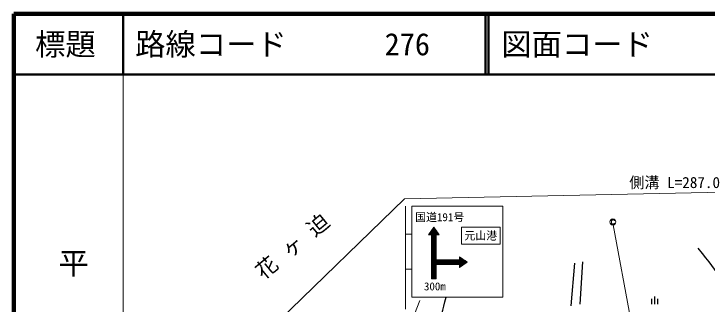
# Model space of a CAD drawing. Units: millimetres, scale not verified. Extents: x 40000 to 680000, y 20000 to 380000.
# Drawn here: x 40000 to 154326, y 332172 to 380000 of the extents above; entities that cross this region are included whole.
import ezdxf
from ezdxf.enums import TextEntityAlignment as Align

# ---------------------------------------------------------------- set-up
doc = ezdxf.new("R2010")
doc.units = ezdxf.units.MM
doc.header["$LTSCALE"] = 1000
for name, color, linetype, lineweight in [('M-BGD', 7, 'Continuous', 25), ('M-STR-HTXT', 7, 'Continuous', 13), ('M-STR-STRC', 7, 'Continuous', 13), ('M-TTL', 2, 'Continuous', 140), ('M-TTL-BAND', 7, 'Continuous', 13), ('M-TTL-LINE', 7, 'Continuous', 50), ('M-TTL-TXT', 7, 'Continuous', 13)]:
    doc.layers.add(name, color=color, linetype=linetype, lineweight=lineweight)
doc.layers.add('M-BMK-HTXT', color=7, linetype='Continuous')
doc.styles.add('@ＭＳ ゴシック', font='')
doc.styles.add('ＭＳ ゴシック', font='')
doc.styles.get('@ＭＳ ゴシック').set_extended_font_data('@MS Gothic')
doc.styles.get('ＭＳ ゴシック').set_extended_font_data('MS Gothic')

msp = doc.modelspace()

# ---------------------------------------------------------------- hatches: boundary and pattern name
at = {"layer": 'M-STR-STRC', "lineweight": 25}
h = msp.add_hatch(dxfattribs=at)
h.set_pattern_fill('USER', color=256, style=0, pattern_type=2)
h.set_pattern_definition([(135, (109640, 336353), (-141.4214, -141.4214), []), (135, (109640, 336212), (-141.4214, -141.4214), [])])
h.paths.add_polyline_path([(109640, 336353), (109640, 338728), (113515, 338728), (113515, 338228), (114765, 339103), (113515, 339978), (113515, 339478), (109640, 339478), (109640, 343603), (110140, 343603), (109265, 344853), (108390, 343603), (108890, 343603), (108890, 336353)])

# ---------------------------------------------------------------- linework, layer by layer
at = {"layer": 'M-BGD'}
for p, q in [((131913, 331869), (132509, 338903)), ((133761, 339141), (133343, 332167)), ((145210, 332178), (145210, 333053)), ((145710, 332178), (145710, 333428)), ((146210, 332178), (146210, 333053))]:
    msp.add_line(p, q, dxfattribs=at)
for points, knots in [([(152786, 341410), (154808, 338876), (155459, 338129), (156876, 335827), (157910, 334148), (158285, 333090), (159309, 331405), (160325, 329731), (160833, 328728), (162128, 327259), (163437, 325772), (164100, 325281), (165938, 323909)], [0, 0, 0, 0, 1, 1, 1, 2, 2, 2, 3, 3, 3, 4, 4, 4, 4]), ([(105681, 323016), (107615, 325165), (108413, 325966), (109537, 328240), (110469, 330127), (110726, 331004), (111278, 333339)], [0, 0, 0, 0, 1, 1, 1, 2, 2, 2, 2])]:
    msp.add_open_spline(points, degree=3, knots=knots, dxfattribs=at)
at = {"layer": 'M-STR-HTXT'}
for p, q in [((104441, 349541), (193495, 351361)), ((59380, 305921), (104441, 349541)), ((138543, 345807), (138568, 345916)), ((138543, 345641), (138543, 345807)), ((138566, 345536), (138543, 345641)), ((138622, 345451), (138566, 345536)), ((138568, 345916), (138595, 345950)), ((138595, 345950), (138653, 346027)), ((138675, 345397), (138622, 345451)), ((138653, 346027), (138730, 346080)), ((138734, 345369), (138675, 345397)), ((138730, 346080), (138870, 346081)), ((138871, 345369), (138734, 345369)), ((138870, 346081), (138951, 346055)), ((138952, 345395), (138871, 345369)), ((138951, 346055), (139006, 346000)), ((139007, 345452), (138952, 345395)), ((139006, 346000), (139035, 345916)), ((139032, 345503), (139007, 345452)), ((143623, 319451), (138837, 345221))]:
    msp.add_line(p, q, dxfattribs=at)
msp.add_circle((138774, 345711), 500, dxfattribs=at)
msp.add_circle((138774, 345711), 500, dxfattribs=at)
at = {"layer": 'M-STR-STRC'}
for p, q in [((104611, 348317), (104611, 331317)), ((105611, 348317), (105611, 333317)), ((105611, 348317), (120611, 348317)), ((120611, 348317), (120611, 333317)), ((108390, 343603), (109265, 344853)), ((109265, 344853), (110140, 343603)), ((104611, 343692), (105611, 343692)), ((108890, 343603), (108390, 343603)), ((108890, 343603), (108890, 336353)), ((109640, 343603), (109640, 339478)), ((110140, 343603), (109640, 343603)), ((113515, 339478), (113515, 339978)), ((113515, 339978), (114765, 339103)), ((109640, 339478), (113515, 339478)), ((109640, 338728), (109640, 336353)), ((109640, 338728), (113515, 338728)), ((114765, 339103), (113515, 338228)), ((113515, 338228), (113515, 338728)), ((104611, 337942), (105611, 337942)), ((108890, 336353), (109640, 336353)), ((94654, 302283), (106964, 332750)), ((105611, 333317), (120611, 333317))]:
    msp.add_line(p, q, dxfattribs=at)
msp.add_lwpolyline([(113800, 342051), (120200, 342051), (120200, 344851), (113800, 344851)], close=True, dxfattribs=at)
at = {"layer": 'M-TTL'}
for p, q in [((40000, 380000), (40000, 20000)), ((680000, 380000), (40000, 380000))]:
    msp.add_line(p, q, dxfattribs=at)
at = {"layer": 'M-TTL-BAND'}
msp.add_line((58000, 370000), (58000, 20000), dxfattribs=at)
at = {"layer": 'M-TTL-LINE'}
for p, q in [((58000, 380000), (58000, 370000)), ((117750, 380000), (117750, 370000)), ((118250, 380000), (118250, 370000)), ((40000, 370000), (680000, 370000))]:
    msp.add_line(p, q, dxfattribs=at)

# ---------------------------------------------------------------- texts
at = {"layer": 'M-BMK-HTXT', "insert": (87681, 341160), "char_height": 2566, "attachment_point": 8, "rotation": 39.644, "style": 'ＭＳ ゴシック'}
msp.add_mtext('\\T1.57;花ヶ迫', dxfattribs=at)
at = {"layer": 'M-STR-HTXT', "style": 'ＭＳ ゴシック'}
for s, height, p in [('側溝 L=287.0', 1833, (148968, 350751)), ('国道191号', 1320, (110224, 345444))]:
    msp.add_text(s, height=height, dxfattribs=at).set_placement(p, align=Align.BOTTOM_CENTER)
at = {"layer": 'M-STR-STRC', "style": 'ＭＳ ゴシック'}
msp.add_text('元山港', height=1320, dxfattribs=at).set_placement((117000, 343451), align=Align.MIDDLE_CENTER)
msp.add_text('300m', height=1320, dxfattribs=at).set_placement((107634, 335095), align=Align.MIDDLE_LEFT)
at = {"layer": 'M-TTL-BAND', "style": '@ＭＳ ゴシック'}
msp.add_text('平\u3000\u3000面\u3000\u3000図', height=3666, rotation=270, dxfattribs=at).set_placement((49777, 306475), align=Align.MIDDLE_RIGHT)
at = {"layer": 'M-TTL-TXT', "style": 'ＭＳ ゴシック'}
msp.add_text('標題', height=3666, dxfattribs=at).set_placement((48500, 375000), align=Align.MIDDLE_CENTER)
for s, p in [('路線コード', (60000, 375000)), ('276', (101142, 375000)), ('図面コード', (120380, 375000))]:
    msp.add_text(s, height=3666, dxfattribs=at).set_placement(p, align=Align.MIDDLE_LEFT)

doc.saveas('drawing.dxf')
